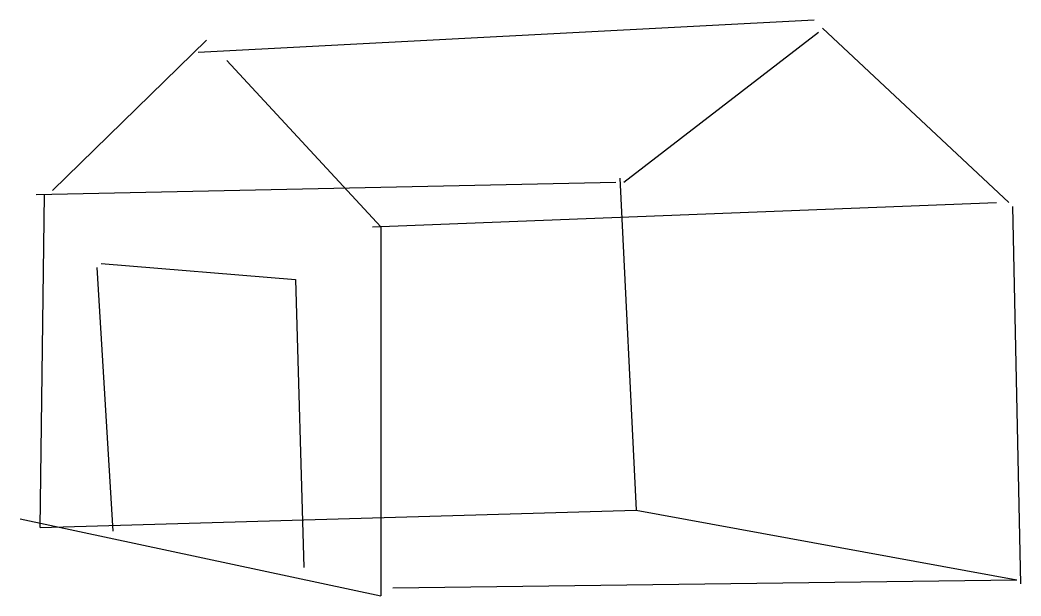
# Model space of a CAD drawing. Header units: metres. Extents: x -44 to 203, y 122 to 264.
import ezdxf

# ---------------------------------------------------------------- set-up
doc = ezdxf.new("R2010")
doc.units = ezdxf.units.M

msp = doc.modelspace()

# ---------------------------------------------------------------- linework, layer by layer
at = {"layer": 'Capa_por_defecto', "color": 0}
for p, q in [((152, 264), (0, 256)), ((154, 262), (200, 219)), ((105, 224), (153, 261)), ((2, 259), (-36, 222)), ((45, 213), (7, 254)), ((104, 225), (108.040723, 143.175352)), ((-40, 221), (103, 224)), ((-39.013805, 138.881789), (-38, 221)), ((43, 213), (197, 219)), ((203, 125), (201, 218)), ((45, 213), (45, 122)), ((-21, 138), (-25, 203)), ((-24, 204), (24, 200)), ((24, 200), (26, 129)), ((-44, 141), (45, 122)), ((-39.013805, 138.881789), (108.040723, 143.175352)), ((108.040723, 143.175352), (202, 126)), ((48, 124), (202, 126))]:
    msp.add_line(p, q, dxfattribs=at)

doc.saveas('drawing.dxf')
